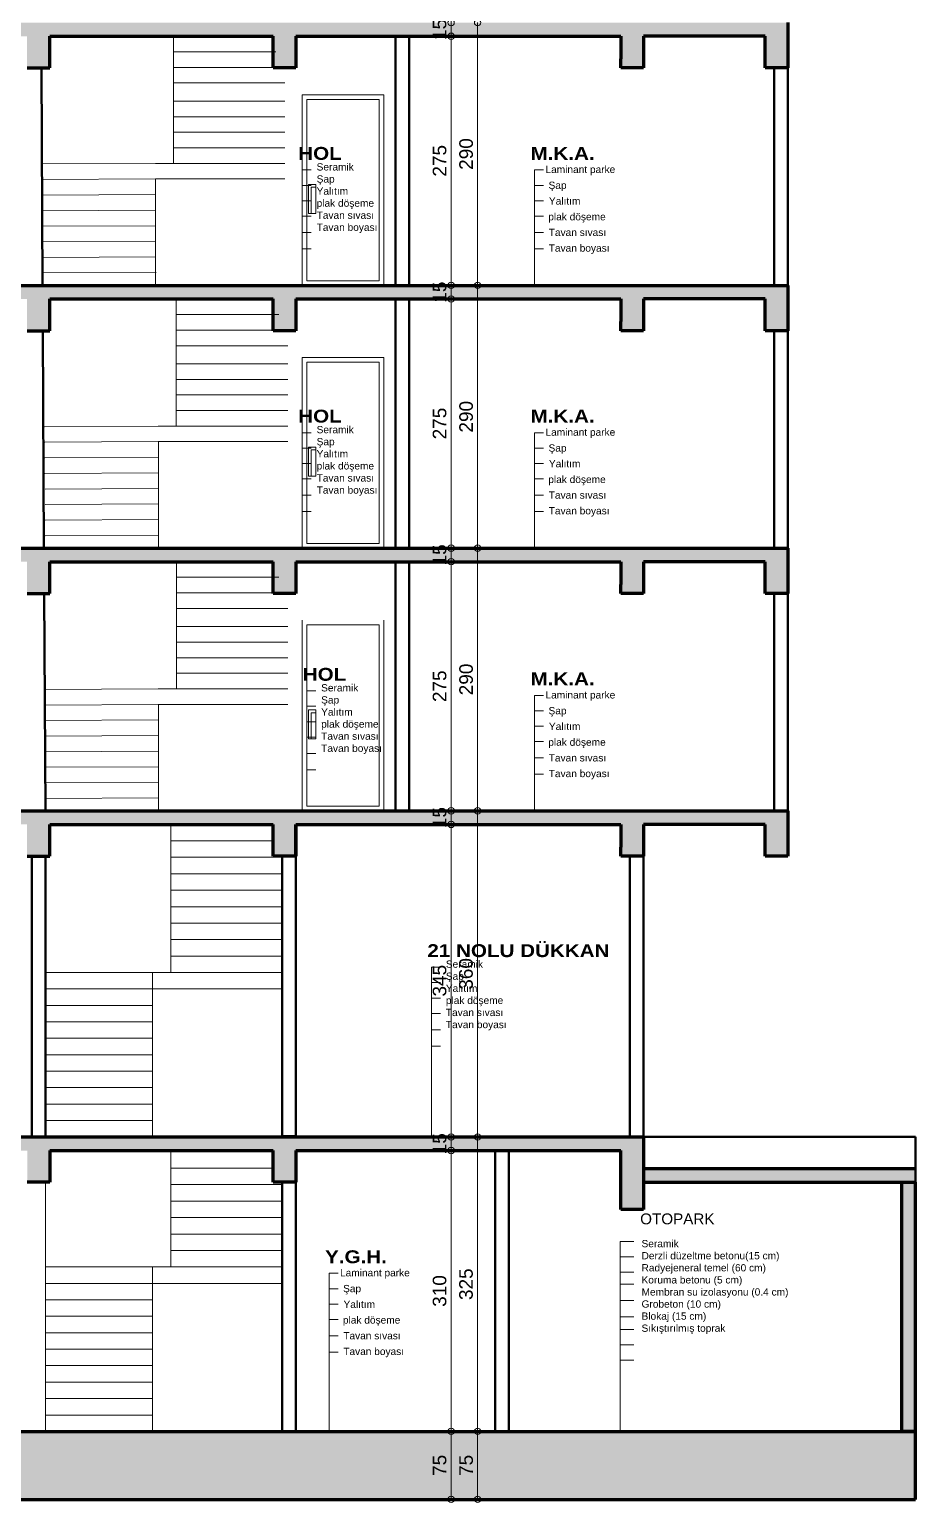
# Model space of a CAD drawing. Header units: millimetres. Extents: x 2075 to 3739, y 403 to 3032.
# Drawn here: x 2762 to 3739, y 403 to 2029 of the extents above; entities that cross this region are included whole.
import ezdxf

# ---------------------------------------------------------------- set-up
doc = ezdxf.new("R2010")
doc.units = ezdxf.units.MM
for name, color, linetype, lineweight in [('SEM_DUVAR1', 136, 'Continuous', 40), ('SEM_IC OLCU', 140, 'Continuous', 13), ('SEM_KAPI', 30, 'Continuous', 18), ('SEM_KOLON TARAMA1', 8, 'Continuous', 13), ('SEM_KOLON1', 244, 'Continuous', 60), ('SEM_MERDİVEN1', 15, 'Continuous', 13), ('SEM_YAZI2', 53, 'Continuous', 9)]:
    doc.layers.add(name, color=color, linetype=linetype, lineweight=lineweight)
doc.styles.get("Standard").update_dxf_attribs({"font": 'arial.ttf'})
doc.dimstyles.new('1-50-2', dxfattribs={"dimtxt": 15, "dimasz": 7, "dimexe": 5, "dimexo": 5, "dimgap": 5, "dimtad": 1, "dimdec": 0, "dimtxsty": 'Standard', "dimblk": 'ORIGIN', "dimcen": 5, "dimdle": 7, "dimclrd": 256, "dimclre": 256, "dimclrt": 256, "dimadec": 0, "dimazin": 0, "dimtfac": 1, "dimtdec": 0, "dimtix": 1, "dimtmove": 0, "dimatfit": 3, "dimldrblk": 'ORIGIN', "dimfxl": 1, "dimlwd": -1, "dimlwe": -1, "dimarcsym": 0})

# ---------------------------------------------------------------- blocks, each defined once
blk = doc.blocks.new('_Origin')
at = {"color": 0, "linetype": 'ByBlock', "lineweight": -2}
blk.add_line((0, 0), (-1, 0), dxfattribs=at)
blk.add_circle((0, 0), 0.5, dxfattribs=at)
blk = doc.blocks.new('*D998')
at = {"layer": 'Defpoints', "color": 0, "transparency": 16777216}
for p in [(3213.6, 481.9), (3226.8, 481.9), (3213.6, 406.9)]:
    blk.add_point(p, dxfattribs=at)
at = {"layer": 'SEM_IC OLCU', "transparency": 16777216}
for p, q in [((3218.6, 481.9), (3231.8, 481.9)), ((3226.8, 413.9), (3226.8, 474.9)), ((3218.6, 406.9), (3231.8, 406.9))]:
    blk.add_line(p, q, dxfattribs=at)
at = {"layer": 'SEM_IC OLCU', "transparency": 16777216, "xscale": 7, "yscale": 7, "zscale": 7}
for p, rotation in [((3226.8, 481.9), 90), ((3226.8, 406.9), 270)]:
    blk.add_blockref('_Origin', p, dxfattribs=dict(at, rotation=rotation))
at = {"layer": 'SEM_IC OLCU', "transparency": 16777216, "insert": (3214.1, 444.4), "char_height": 15, "attachment_point": 5, "rotation": 90}
blk.add_mtext('75', dxfattribs=at)
blk = doc.blocks.new('*D999')
at = {"layer": 'Defpoints', "color": 0, "transparency": 16777216}
for p in [(3226.8, 791.9), (3226.8, 791.9), (3213.6, 481.9)]:
    blk.add_point(p, dxfattribs=at)
at = {"layer": 'SEM_IC OLCU', "transparency": 16777216}
for p, q in [((3226.8, 488.9), (3226.8, 784.9)), ((3218.6, 481.9), (3231.8, 481.9))]:
    blk.add_line(p, q, dxfattribs=at)
at = {"layer": 'SEM_IC OLCU', "transparency": 16777216, "xscale": 7, "yscale": 7, "zscale": 7}
for p, rotation in [((3226.8, 791.9), 90), ((3226.8, 481.9), 270)]:
    blk.add_blockref('_Origin', p, dxfattribs=dict(at, rotation=rotation))
at = {"layer": 'SEM_IC OLCU', "transparency": 16777216, "insert": (3214.1, 636.9), "char_height": 15, "attachment_point": 5, "rotation": 90}
blk.add_mtext('310', dxfattribs=at)
blk = doc.blocks.new('*D1000')
at = {"layer": 'Defpoints', "color": 0, "transparency": 16777216}
for p in [(3226.8, 806.9), (3226.8, 806.9), (3226.8, 791.9)]:
    blk.add_point(p, dxfattribs=at)
at = {"layer": 'SEM_IC OLCU', "transparency": 16777216}
for p, q in [((3226.8, 813.9), (3226.8, 820.9)), ((3226.8, 791.9), (3226.8, 806.9)), ((3226.8, 784.9), (3226.8, 777.9))]:
    blk.add_line(p, q, dxfattribs=at)
at = {"layer": 'SEM_IC OLCU', "transparency": 16777216, "xscale": 7, "yscale": 7, "zscale": 7}
for p, rotation in [((3226.8, 806.9), 270), ((3226.8, 791.9), 90)]:
    blk.add_blockref('_Origin', p, dxfattribs=dict(at, rotation=rotation))
at = {"layer": 'SEM_IC OLCU', "transparency": 16777216, "insert": (3214.1, 799.4), "char_height": 15, "attachment_point": 5, "rotation": 90}
blk.add_mtext('15', dxfattribs=at)
blk = doc.blocks.new('*D1001')
at = {"layer": 'Defpoints', "color": 0, "transparency": 16777216}
for p in [(3226.8, 1151.9), (3226.8, 1151.9), (3226.8, 806.9)]:
    blk.add_point(p, dxfattribs=at)
at = {"layer": 'SEM_IC OLCU', "transparency": 16777216}
blk.add_line((3226.8, 813.9), (3226.8, 1144.9), dxfattribs=at)
at = {"layer": 'SEM_IC OLCU', "transparency": 16777216, "xscale": 7, "yscale": 7, "zscale": 7}
for p, rotation in [((3226.8, 1151.9), 90), ((3226.8, 806.9), 270)]:
    blk.add_blockref('_Origin', p, dxfattribs=dict(at, rotation=rotation))
at = {"layer": 'SEM_IC OLCU', "transparency": 16777216, "insert": (3214.1, 979.4), "char_height": 15, "attachment_point": 5, "rotation": 90}
blk.add_mtext('345', dxfattribs=at)
blk = doc.blocks.new('*D1002')
at = {"layer": 'Defpoints', "color": 0, "transparency": 16777216}
for p in [(3226.8, 1166.9), (3226.8, 1166.9), (3226.8, 1151.9)]:
    blk.add_point(p, dxfattribs=at)
at = {"layer": 'SEM_IC OLCU', "transparency": 16777216}
for p, q in [((3226.8, 1173.9), (3226.8, 1180.9)), ((3226.8, 1151.9), (3226.8, 1166.9)), ((3226.8, 1144.9), (3226.8, 1137.9))]:
    blk.add_line(p, q, dxfattribs=at)
at = {"layer": 'SEM_IC OLCU', "transparency": 16777216, "xscale": 7, "yscale": 7, "zscale": 7}
for p, rotation in [((3226.8, 1166.9), 270), ((3226.8, 1151.9), 90)]:
    blk.add_blockref('_Origin', p, dxfattribs=dict(at, rotation=rotation))
at = {"layer": 'SEM_IC OLCU', "transparency": 16777216, "insert": (3214.1, 1159.4), "char_height": 15, "attachment_point": 5, "rotation": 90}
blk.add_mtext('15', dxfattribs=at)
blk = doc.blocks.new('*D1003')
at = {"layer": 'Defpoints', "color": 0, "transparency": 16777216}
for p in [(3226.8, 1441.9), (3226.8, 1441.9), (3226.8, 1166.9)]:
    blk.add_point(p, dxfattribs=at)
at = {"layer": 'SEM_IC OLCU', "transparency": 16777216}
blk.add_line((3226.8, 1173.9), (3226.8, 1434.9), dxfattribs=at)
at = {"layer": 'SEM_IC OLCU', "transparency": 16777216, "xscale": 7, "yscale": 7, "zscale": 7}
for p, rotation in [((3226.8, 1441.9), 90), ((3226.8, 1166.9), 270)]:
    blk.add_blockref('_Origin', p, dxfattribs=dict(at, rotation=rotation))
at = {"layer": 'SEM_IC OLCU', "transparency": 16777216, "insert": (3214.1, 1304.4), "char_height": 15, "attachment_point": 5, "rotation": 90}
blk.add_mtext('275', dxfattribs=at)
blk = doc.blocks.new('*D1004')
at = {"layer": 'Defpoints', "color": 0, "transparency": 16777216}
for p in [(3226.8, 1456.9), (3226.8, 1456.9), (3226.8, 1441.9)]:
    blk.add_point(p, dxfattribs=at)
at = {"layer": 'SEM_IC OLCU', "transparency": 16777216}
for p, q in [((3226.8, 1463.9), (3226.8, 1470.9)), ((3226.8, 1441.9), (3226.8, 1456.9)), ((3226.8, 1434.9), (3226.8, 1427.9))]:
    blk.add_line(p, q, dxfattribs=at)
at = {"layer": 'SEM_IC OLCU', "transparency": 16777216, "xscale": 7, "yscale": 7, "zscale": 7}
for p, rotation in [((3226.8, 1456.9), 270), ((3226.8, 1441.9), 90)]:
    blk.add_blockref('_Origin', p, dxfattribs=dict(at, rotation=rotation))
at = {"layer": 'SEM_IC OLCU', "transparency": 16777216, "insert": (3214.1, 1449.4), "char_height": 15, "attachment_point": 5, "rotation": 90}
blk.add_mtext('15', dxfattribs=at)
blk = doc.blocks.new('*D1005')
at = {"layer": 'Defpoints', "color": 0, "transparency": 16777216}
for p in [(3226.8, 1731.9), (3226.8, 1731.9), (3226.8, 1456.9)]:
    blk.add_point(p, dxfattribs=at)
at = {"layer": 'SEM_IC OLCU', "transparency": 16777216}
blk.add_line((3226.8, 1463.9), (3226.8, 1724.9), dxfattribs=at)
at = {"layer": 'SEM_IC OLCU', "transparency": 16777216, "xscale": 7, "yscale": 7, "zscale": 7}
for p, rotation in [((3226.8, 1731.9), 90), ((3226.8, 1456.9), 270)]:
    blk.add_blockref('_Origin', p, dxfattribs=dict(at, rotation=rotation))
at = {"layer": 'SEM_IC OLCU', "transparency": 16777216, "insert": (3214.1, 1594.4), "char_height": 15, "attachment_point": 5, "rotation": 90}
blk.add_mtext('275', dxfattribs=at)
blk = doc.blocks.new('*D1006')
at = {"layer": 'Defpoints', "color": 0, "transparency": 16777216}
for p in [(3226.8, 1746.9), (3226.8, 1746.9), (3226.8, 1731.9)]:
    blk.add_point(p, dxfattribs=at)
at = {"layer": 'SEM_IC OLCU', "transparency": 16777216}
for p, q in [((3226.8, 1753.9), (3226.8, 1760.9)), ((3226.8, 1731.9), (3226.8, 1746.9)), ((3226.8, 1724.9), (3226.8, 1717.9))]:
    blk.add_line(p, q, dxfattribs=at)
at = {"layer": 'SEM_IC OLCU', "transparency": 16777216, "xscale": 7, "yscale": 7, "zscale": 7}
for p, rotation in [((3226.8, 1746.9), 270), ((3226.8, 1731.9), 90)]:
    blk.add_blockref('_Origin', p, dxfattribs=dict(at, rotation=rotation))
at = {"layer": 'SEM_IC OLCU', "transparency": 16777216, "insert": (3214.1, 1739.4), "char_height": 15, "attachment_point": 5, "rotation": 90}
blk.add_mtext('15', dxfattribs=at)
blk = doc.blocks.new('*D1007')
at = {"layer": 'Defpoints', "color": 0, "transparency": 16777216}
for p in [(3226.8, 2021.9), (3226.8, 2021.9), (3226.8, 1746.9)]:
    blk.add_point(p, dxfattribs=at)
at = {"layer": 'SEM_IC OLCU', "transparency": 16777216}
blk.add_line((3226.8, 1753.9), (3226.8, 2014.9), dxfattribs=at)
at = {"layer": 'SEM_IC OLCU', "transparency": 16777216, "xscale": 7, "yscale": 7, "zscale": 7}
for p, rotation in [((3226.8, 2021.9), 90), ((3226.8, 1746.9), 270)]:
    blk.add_blockref('_Origin', p, dxfattribs=dict(at, rotation=rotation))
at = {"layer": 'SEM_IC OLCU', "transparency": 16777216, "insert": (3214.1, 1884.4), "char_height": 15, "attachment_point": 5, "rotation": 90}
blk.add_mtext('275', dxfattribs=at)
blk = doc.blocks.new('*D1008')
at = {"layer": 'Defpoints', "color": 0, "transparency": 16777216}
for p in [(3226.8, 2036.9), (3226.8, 2036.9), (3226.8, 2021.9)]:
    blk.add_point(p, dxfattribs=at)
at = {"layer": 'SEM_IC OLCU', "transparency": 16777216}
for p, q in [((3226.8, 2043.9), (3226.8, 2050.9)), ((3226.8, 2021.9), (3226.8, 2036.9)), ((3226.8, 2014.9), (3226.8, 2007.9))]:
    blk.add_line(p, q, dxfattribs=at)
at = {"layer": 'SEM_IC OLCU', "transparency": 16777216, "xscale": 7, "yscale": 7, "zscale": 7}
for p, rotation in [((3226.8, 2036.9), 270), ((3226.8, 2021.9), 90)]:
    blk.add_blockref('_Origin', p, dxfattribs=dict(at, rotation=rotation))
at = {"layer": 'SEM_IC OLCU', "transparency": 16777216, "insert": (3214.1, 2029.4), "char_height": 15, "attachment_point": 5, "rotation": 90}
blk.add_mtext('15', dxfattribs=at)
blk = doc.blocks.new('*D1015')
at = {"layer": 'Defpoints', "color": 0, "transparency": 16777216}
for p in [(3247.4, 481.9), (3256, 481.9), (3247.4, 406.9)]:
    blk.add_point(p, dxfattribs=at)
at = {"layer": 'SEM_IC OLCU', "transparency": 16777216}
for p, q in [((3252.4, 481.9), (3261, 481.9)), ((3256, 413.9), (3256, 474.9)), ((3252.4, 406.9), (3261, 406.9))]:
    blk.add_line(p, q, dxfattribs=at)
at = {"layer": 'SEM_IC OLCU', "transparency": 16777216, "xscale": 7, "yscale": 7, "zscale": 7}
for p, rotation in [((3256, 481.9), 90), ((3256, 406.9), 270)]:
    blk.add_blockref('_Origin', p, dxfattribs=dict(at, rotation=rotation))
at = {"layer": 'SEM_IC OLCU', "transparency": 16777216, "insert": (3243.4, 444.4), "char_height": 15, "attachment_point": 5, "rotation": 90}
blk.add_mtext('75', dxfattribs=at)
blk = doc.blocks.new('*D1016')
at = {"layer": 'Defpoints', "color": 0, "transparency": 16777216}
for p in [(3256, 806.9), (3256, 806.9), (3247.4, 481.9)]:
    blk.add_point(p, dxfattribs=at)
at = {"layer": 'SEM_IC OLCU', "transparency": 16777216}
for p, q in [((3256, 488.9), (3256, 799.9)), ((3252.4, 481.9), (3261, 481.9))]:
    blk.add_line(p, q, dxfattribs=at)
at = {"layer": 'SEM_IC OLCU', "transparency": 16777216, "xscale": 7, "yscale": 7, "zscale": 7}
for p, rotation in [((3256, 806.9), 90), ((3256, 481.9), 270)]:
    blk.add_blockref('_Origin', p, dxfattribs=dict(at, rotation=rotation))
at = {"layer": 'SEM_IC OLCU', "transparency": 16777216, "insert": (3243.3, 644.4), "char_height": 15, "attachment_point": 5, "rotation": 90}
blk.add_mtext('325', dxfattribs=at)
blk = doc.blocks.new('*D1017')
at = {"layer": 'Defpoints', "color": 0, "transparency": 16777216}
for p in [(3256, 1166.9), (3256, 1166.9), (3256, 806.9)]:
    blk.add_point(p, dxfattribs=at)
at = {"layer": 'SEM_IC OLCU', "transparency": 16777216}
blk.add_line((3256, 813.9), (3256, 1159.9), dxfattribs=at)
at = {"layer": 'SEM_IC OLCU', "transparency": 16777216, "xscale": 7, "yscale": 7, "zscale": 7}
for p, rotation in [((3256, 1166.9), 90), ((3256, 806.9), 270)]:
    blk.add_blockref('_Origin', p, dxfattribs=dict(at, rotation=rotation))
at = {"layer": 'SEM_IC OLCU', "transparency": 16777216, "insert": (3243.3, 986.9), "char_height": 15, "attachment_point": 5, "rotation": 90}
blk.add_mtext('360', dxfattribs=at)
blk = doc.blocks.new('*D1018')
at = {"layer": 'Defpoints', "color": 0, "transparency": 16777216}
for p in [(3256, 1456.9), (3256, 1456.9), (3256, 1166.9)]:
    blk.add_point(p, dxfattribs=at)
at = {"layer": 'SEM_IC OLCU', "transparency": 16777216}
blk.add_line((3256, 1173.9), (3256, 1449.9), dxfattribs=at)
at = {"layer": 'SEM_IC OLCU', "transparency": 16777216, "xscale": 7, "yscale": 7, "zscale": 7}
for p, rotation in [((3256, 1456.9), 90), ((3256, 1166.9), 270)]:
    blk.add_blockref('_Origin', p, dxfattribs=dict(at, rotation=rotation))
at = {"layer": 'SEM_IC OLCU', "transparency": 16777216, "insert": (3243.4, 1311.9), "char_height": 15, "attachment_point": 5, "rotation": 90}
blk.add_mtext('290', dxfattribs=at)
blk = doc.blocks.new('*D1019')
at = {"layer": 'Defpoints', "color": 0, "transparency": 16777216}
for p in [(3256, 1746.9), (3256, 1746.9), (3256, 1456.9)]:
    blk.add_point(p, dxfattribs=at)
at = {"layer": 'SEM_IC OLCU', "transparency": 16777216}
blk.add_line((3256, 1463.9), (3256, 1739.9), dxfattribs=at)
at = {"layer": 'SEM_IC OLCU', "transparency": 16777216, "xscale": 7, "yscale": 7, "zscale": 7}
for p, rotation in [((3256, 1746.9), 90), ((3256, 1456.9), 270)]:
    blk.add_blockref('_Origin', p, dxfattribs=dict(at, rotation=rotation))
at = {"layer": 'SEM_IC OLCU', "transparency": 16777216, "insert": (3243.4, 1601.9), "char_height": 15, "attachment_point": 5, "rotation": 90}
blk.add_mtext('290', dxfattribs=at)
blk = doc.blocks.new('*D1020')
at = {"layer": 'Defpoints', "color": 0, "transparency": 16777216}
for p in [(3256, 2036.9), (3256, 2036.9), (3256, 1746.9)]:
    blk.add_point(p, dxfattribs=at)
at = {"layer": 'SEM_IC OLCU', "transparency": 16777216}
blk.add_line((3256, 1753.9), (3256, 2029.9), dxfattribs=at)
at = {"layer": 'SEM_IC OLCU', "transparency": 16777216, "xscale": 7, "yscale": 7, "zscale": 7}
for p, rotation in [((3256, 2036.9), 90), ((3256, 1746.9), 270)]:
    blk.add_blockref('_Origin', p, dxfattribs=dict(at, rotation=rotation))
at = {"layer": 'SEM_IC OLCU', "transparency": 16777216, "insert": (3243.4, 1891.9), "char_height": 15, "attachment_point": 5, "rotation": 90}
blk.add_mtext('290', dxfattribs=at)

msp = doc.modelspace()

# ---------------------------------------------------------------- hatches: boundary and pattern name
at = {"layer": 'SEM_KOLON TARAMA1', "linetype": 'ByBlock'}
h = msp.add_hatch(dxfattribs=at)
h.set_pattern_fill('ANSI36', color=256)
h.paths.add_polyline_path([(3055.4, 2601.9), (3165.4, 2601.9), (3180.4, 2601.9), (3414.2, 2601.9), (3414.2, 2576.9), (3414.2, 2566.9), (3439.2, 2566.9), (3439.2, 2601.9), (3573.4, 2601.9), (3573.4, 2566.9), (3598.4, 2566.9), (3598.4, 2601.9), (3648.4, 2601.9), (3648.4, 2696.9), (3633.4, 2696.9), (3633.4, 2616.9), (3598.4, 2616.9), (3439.2, 2616.9), (3424.2, 2616.9), (3424.1, 2616.9), (2390.4, 2616.9), (2375.2, 2616.9), (2233.3, 2616.9), (2198.3, 2616.9), (2198.3, 2696.9), (2183.3, 2696.9), (2183.3, 2601.9), (2233.3, 2601.9), (2233.3, 2566.9), (2248.3, 2566.9), (2258.3, 2566.9), (2258.3, 2601.9), (2375.2, 2601.9), (2375.2, 2566.9), (2400.2, 2566.9), (2400.2, 2601.9), (2759, 2601.9), (2759, 2566.9), (2784, 2566.9), (2784, 2601.9), (3030.4, 2601.9), (3030.4, 2566.9), (3055.4, 2566.9)])
h.paths.add_polyline_path([(3055.4, 2311.9), (3414.2, 2311.9), (3414.2, 2286.9), (3414.2, 2276.9), (3439.2, 2276.9), (3439.2, 2311.9), (3573.4, 2311.9), (3573.4, 2276.9), (3598.4, 2276.9), (3598.4, 2326.9), (3439.2, 2326.9), (3424.1, 2326.9), (2390.4, 2326.9), (2375.2, 2326.9), (2233.3, 2326.9), (2233.3, 2276.9), (2258.3, 2276.9), (2258.3, 2311.9), (2375.2, 2311.9), (2375.2, 2276.9), (2400.2, 2276.9), (2400.2, 2311.9), (2759, 2311.9), (2759, 2276.9), (2784, 2276.9), (2784, 2311.9), (3030.4, 2311.9), (3030.4, 2276.9), (3055.4, 2276.9)])
h.paths.add_polyline_path([(3055.4, 2021.9), (3414.2, 2021.9), (3414.2, 1996.9), (3414.2, 1986.9), (3439.2, 1986.9), (3439.2, 2021.9), (3573.4, 2021.9), (3573.4, 1986.9), (3598.4, 1986.9), (3598.4, 2036.9), (3439.2, 2036.9), (3424.1, 2036.9), (2390.4, 2036.9), (2375.2, 2036.9), (2233.3, 2036.9), (2233.3, 1986.9), (2258.3, 1986.9), (2258.3, 2021.9), (2375.2, 2021.9), (2375.2, 1986.9), (2400.2, 1986.9), (2400.2, 2021.9), (2759, 2021.9), (2759, 1986.9), (2784, 1986.9), (2784, 2021.9), (3030.4, 2021.9), (3030.4, 1986.9), (3055.4, 1986.9)])
h.paths.add_polyline_path([(3055.4, 1731.9), (3414.2, 1731.9), (3414.2, 1706.9), (3414.2, 1696.9), (3439.2, 1696.9), (3439.2, 1731.9), (3573.4, 1731.9), (3573.4, 1696.9), (3598.4, 1696.9), (3598.4, 1746.9), (3439.2, 1746.9), (3424.1, 1746.9), (2390.4, 1746.9), (2375.2, 1746.9), (2233.3, 1746.9), (2233.3, 1696.9), (2258.3, 1696.9), (2258.3, 1731.9), (2375.2, 1731.9), (2375.2, 1696.9), (2400.2, 1696.9), (2400.2, 1731.9), (2759, 1731.9), (2759, 1696.9), (2784, 1696.9), (2784, 1731.9), (3030.4, 1731.9), (3030.4, 1696.9), (3055.4, 1696.9)])
h.paths.add_polyline_path([(3055.4, 1441.9), (3414.2, 1441.9), (3414.2, 1416.9), (3414.2, 1406.9), (3439.2, 1406.9), (3439.2, 1441.9), (3573.4, 1441.9), (3573.4, 1406.9), (3598.4, 1406.9), (3598.4, 1456.9), (3439.2, 1456.9), (3424.1, 1456.9), (2390.4, 1456.9), (2375.2, 1456.9), (2233.3, 1456.9), (2233.3, 1406.9), (2258.3, 1406.9), (2258.3, 1441.9), (2375.2, 1441.9), (2375.2, 1406.9), (2400.2, 1406.9), (2400.2, 1441.9), (2759, 1441.9), (2759, 1406.9), (2784, 1406.9), (2784, 1441.9), (3030.4, 1441.9), (3030.4, 1406.9), (3055.4, 1406.9)])
h.paths.add_polyline_path([(3055.4, 1151.9), (3414.2, 1151.9), (3414.2, 1126.9), (3414.2, 1116.9), (3439.2, 1116.9), (3439.2, 1151.9), (3573.4, 1151.9), (3573.4, 1116.9), (3598.4, 1116.9), (3598.4, 1166.9), (3583.4, 1166.9), (3439.2, 1166.9), (3424.1, 1166.9), (2390.4, 1166.9), (2375.2, 1166.9), (2233.3, 1166.9), (2233.3, 1116.9), (2258.3, 1116.9), (2258.3, 1151.9), (2375.2, 1151.9), (2375.2, 1116.9), (2400.2, 1116.9), (2400.2, 1151.9), (2759, 1151.9), (2759, 1116.9), (2784, 1116.9), (2784, 1151.9), (3030.4, 1151.9), (3030.4, 1116.9), (3055.4, 1116.9)])
h.paths.add_polyline_path([(3739.2, 481.9), (3724.2, 481.9), (2075.2, 481.9), (2075.2, 406.9), (3739.2, 406.9)])
h.paths.add_polyline_path([(3055.4, 791.9), (3414.2, 791.9), (3414.2, 726.9), (3439.2, 726.9), (3439.2, 806.9), (2375.2, 806.9), (2375.2, 726.9), (2400.2, 726.9), (2400.2, 791.9), (2759.1, 791.9), (2759.1, 756.9), (2784.1, 756.9), (2784.1, 791.9), (3030.4, 791.9), (3030.4, 756.9), (3055.4, 756.9)])
h.paths.add_polyline_path([(2375.2, 771.9), (2075.2, 771.9), (2075.2, 756.9), (2375.2, 756.9)])
h.paths.add_polyline_path([(2090.2, 756.9), (2075.2, 756.9), (2075.2, 481.9), (2090.2, 481.9)])
h.paths.add_polyline_path([(3739.2, 756.9), (3724.2, 756.9), (3724.2, 481.9), (3739.2, 481.9)])
h.paths.add_polyline_path([(3739.2, 771.9), (3439.2, 771.9), (3439.2, 756.9), (3739.2, 756.9)])

# ---------------------------------------------------------------- linework, layer by layer
at = {"layer": 'SEM_DUVAR1'}
for p, q in [((3165.4, 2021.9), (3165.4, 1746.9)), ((3180.4, 2021.9), (3180.4, 1746.9)), ((2776, 1746.9), (2774.7, 1986.9)), ((3583.4, 1746.9), (3583.4, 1986.9)), ((3598.4, 1986.9), (3598.4, 1746.9)), ((3165.4, 1731.9), (3165.4, 1456.9)), ((3180.4, 1731.9), (3180.4, 1456.9)), ((2777.5, 1456.9), (2776.2, 1696.9)), ((3583.4, 1456.9), (3583.4, 1696.9)), ((3598.4, 1696.9), (3598.4, 1456.9)), ((2764, 1456.9), (2779, 1456.9)), ((3598.4, 1456.9), (3598.4, 1406.9)), ((3165.4, 1441.9), (3165.4, 1166.9)), ((3180.4, 1441.9), (3180.4, 1166.9)), ((2779.1, 1166.9), (2777.8, 1406.9)), ((3583.4, 1166.9), (3583.4, 1406.9)), ((3598.4, 1406.9), (3598.4, 1166.9)), ((3598.4, 1166.9), (3583.4, 1166.9)), ((3598.4, 1166.9), (3598.4, 1116.9)), ((3055.4, 1151.9), (3055.4, 806.9)), ((3439.2, 1151.9), (3439.2, 806.9)), ((2764, 1116.9), (2764, 806.9)), ((2779.1, 1116.9), (2779.1, 806.9)), ((3040.4, 806.9), (3040.4, 1116.9)), ((3424.1, 1116.9), (3424.1, 806.9)), ((3439.2, 806.9), (3739.2, 806.9)), ((3739.2, 806.9), (3739.2, 771.9)), ((3275.4, 481.9), (3275.4, 791.9)), ((3290.4, 791.9), (3290.4, 481.9)), ((3739.2, 756.9), (3739.2, 771.9)), ((3040.4, 481.9), (3040.4, 756.9)), ((3055.4, 756.9), (3055.4, 481.9)), ((3055.4, 481.9), (3040.4, 481.9))]:
    msp.add_line(p, q, dxfattribs=at)
at = {"layer": 'SEM_KAPI', "elevation": 0}
for points in [[(3152.5, 1746.9), (3062.5, 1746.9), (3062.5, 1957.2), (3152.5, 1957.2)], [(3147.5, 1751.9), (3147.5, 1952.2), (3067.5, 1952.2), (3067.5, 1751.9)], [(3069.5, 1826.2), (3077.5, 1826.2), (3077.5, 1858.2), (3069.5, 1858.2)], [(3152.5, 1456.9), (3062.5, 1456.9), (3062.5, 1667.2), (3152.5, 1667.2)], [(3147.5, 1461.9), (3147.5, 1662.2), (3067.5, 1662.2), (3067.5, 1461.9)], [(3069.5, 1536.2), (3077.5, 1536.2), (3077.5, 1568.2), (3069.5, 1568.2)], [(3147.5, 1171.9), (3147.5, 1372.2), (3067.5, 1372.2), (3067.5, 1171.9)], [(3069.5, 1246.2), (3077.5, 1246.2), (3077.5, 1278.2), (3069.5, 1278.2)]]:
    msp.add_lwpolyline(points, close=True, dxfattribs=at)
for points in [[(3077.5, 1855.2), (3072.5, 1855.2), (3072.5, 1826.2)], [(3077.5, 1565.2), (3072.5, 1565.2), (3072.5, 1536.2)], [(3152.5, 1377.2), (3152.5, 1166.9), (3062.5, 1166.9), (3062.5, 1377.2)], [(3077.5, 1275.2), (3072.5, 1275.2), (3072.5, 1246.2)]]:
    msp.add_lwpolyline(points, dxfattribs=at)
at = {"layer": 'SEM_KOLON1'}
for p, q in [((3598.4, 2036.9), (3598.4, 2021.9)), ((3598.4, 2036.9), (3598.4, 1986.9)), ((2784, 2021.9), (3030.4, 2021.9)), ((2784, 1986.9), (2784, 2021.9)), ((3030.4, 1986.9), (3030.4, 2021.9)), ((3055.4, 2021.9), (3414.2, 2021.9)), ((3055.4, 2021.9), (3055.4, 1986.9)), ((3055.4, 2021.9), (3055.4, 1986.9)), ((3414.2, 2021.9), (3414.2, 1996.9)), ((3439.2, 2021.9), (3439.2, 1986.9)), ((3573.4, 2021.9), (3439.2, 2021.9)), ((3573.4, 1986.9), (3573.4, 2021.9)), ((2759, 1986.9), (2784, 1986.9)), ((3055.4, 1986.9), (3030.4, 1986.9)), ((3414.2, 1986.9), (3414.2, 1996.9)), ((3439.2, 1986.9), (3414.2, 1986.9)), ((3598.4, 1986.9), (3573.4, 1986.9)), ((2390.4, 1746.9), (3424.1, 1746.9)), ((3424.1, 1746.9), (3439.2, 1746.9)), ((3439.2, 1746.9), (3598.4, 1746.9)), ((3598.4, 1746.9), (3598.4, 1731.9)), ((3598.4, 1746.9), (3598.4, 1696.9)), ((2784, 1731.9), (3030.4, 1731.9)), ((2784, 1696.9), (2784, 1731.9)), ((3030.4, 1696.9), (3030.4, 1731.9)), ((3055.4, 1731.9), (3414.2, 1731.9)), ((3055.4, 1731.9), (3055.4, 1696.9)), ((3055.4, 1731.9), (3055.4, 1696.9)), ((3414.2, 1731.9), (3414.2, 1706.9)), ((3439.2, 1731.9), (3439.2, 1696.9)), ((3573.4, 1731.9), (3439.2, 1731.9)), ((3573.4, 1696.9), (3573.4, 1731.9)), ((2759, 1696.9), (2784, 1696.9)), ((3055.4, 1696.9), (3030.4, 1696.9)), ((3414.2, 1696.9), (3414.2, 1706.9)), ((3439.2, 1696.9), (3414.2, 1696.9)), ((3598.4, 1696.9), (3573.4, 1696.9)), ((2390.4, 1456.9), (3424.1, 1456.9)), ((3424.1, 1456.9), (3439.2, 1456.9)), ((3439.2, 1456.9), (3598.4, 1456.9)), ((3598.4, 1456.9), (3598.4, 1441.9)), ((3598.4, 1456.9), (3598.4, 1406.9)), ((2784, 1441.9), (3030.4, 1441.9)), ((2784, 1406.9), (2784, 1441.9)), ((3030.4, 1406.9), (3030.4, 1441.9)), ((3055.4, 1441.9), (3414.2, 1441.9)), ((3055.4, 1441.9), (3055.4, 1406.9)), ((3414.2, 1441.9), (3414.2, 1416.9)), ((3439.2, 1441.9), (3439.2, 1406.9)), ((3573.4, 1441.9), (3439.2, 1441.9)), ((3573.4, 1406.9), (3573.4, 1441.9)), ((3414.2, 1406.9), (3414.2, 1416.9)), ((2759, 1406.9), (2784, 1406.9)), ((3055.4, 1406.9), (3030.4, 1406.9)), ((3439.2, 1406.9), (3414.2, 1406.9)), ((3598.4, 1406.9), (3573.4, 1406.9)), ((2390.4, 1166.9), (3424.1, 1166.9)), ((3424.1, 1166.9), (3439.2, 1166.9)), ((3439.2, 1166.9), (3598.4, 1166.9)), ((3598.4, 1166.9), (3598.4, 1151.9)), ((3598.4, 1166.9), (3598.4, 1116.9)), ((2784, 1151.9), (3030.4, 1151.9)), ((2784, 1116.9), (2784, 1151.9)), ((3030.4, 1116.9), (3030.4, 1151.9)), ((3055.4, 1151.9), (3414.2, 1151.9)), ((3055.4, 1151.9), (3055.4, 1116.9)), ((3055.4, 1116.9), (3055.4, 1151.9)), ((3414.2, 1151.9), (3414.2, 1126.9)), ((3439.2, 1151.9), (3439.2, 1116.9)), ((3573.4, 1151.9), (3439.2, 1151.9)), ((3573.4, 1116.9), (3573.4, 1151.9)), ((3414.2, 1116.9), (3414.2, 1126.9)), ((2759, 1116.9), (2784, 1116.9)), ((3055.4, 1116.9), (3030.4, 1116.9)), ((3439.2, 1116.9), (3414.2, 1116.9)), ((3598.4, 1116.9), (3573.4, 1116.9)), ((2375.2, 806.9), (3439.2, 806.9)), ((3055.4, 806.9), (3040.4, 806.9)), ((3439.2, 806.9), (3439.2, 726.9)), ((2784.1, 791.9), (2784.1, 756.9)), ((2784.1, 791.9), (3030.4, 791.9)), ((3030.4, 756.9), (3030.4, 791.9)), ((3055.4, 791.9), (3055.4, 756.9)), ((3055.4, 791.9), (3414.2, 791.9)), ((3414.2, 726.9), (3414.2, 791.9)), ((3739.2, 771.9), (3439.2, 771.9)), ((3439.2, 771.9), (3439.2, 756.9)), ((2784.1, 756.9), (2759.1, 756.9)), ((3055.4, 756.9), (3030.4, 756.9)), ((3439.2, 756.9), (3739.2, 756.9)), ((3724.2, 481.9), (3724.2, 756.9)), ((3739.2, 481.9), (3739.2, 756.9)), ((3439.2, 726.9), (3414.2, 726.9)), ((2075.2, 481.9), (3739.2, 481.9)), ((3739.2, 481.9), (3724.2, 481.9)), ((3739.2, 406.9), (3739.2, 481.9)), ((2075.2, 406.9), (3739.2, 406.9))]:
    msp.add_line(p, q, dxfattribs=at)
at = {"layer": 'SEM_MERDİVEN1'}
for p, q in [((2920.5, 1956.9), (2920.5, 2021.9)), ((2920.5, 2021.9), (2920.5, 2003.8)), ((2920.5, 2021.9), (2920.5, 2004.7)), ((2920.5, 2004.7), (3033.5, 2004.7)), ((3033.5, 1987.5), (2920.5, 1987.5)), ((2920.5, 1987.5), (2920.5, 1970.3)), ((2920.5, 1985.6), (2920.5, 1967.5)), ((2920.5, 1983.1), (2920.5, 1965)), ((2920.5, 1970.3), (3043.5, 1970.3)), ((2920.5, 1967.5), (2920.5, 1950.3)), ((2920.5, 1950.3), (3043.5, 1950.3)), ((2920.5, 1950.3), (2920.5, 1881.6)), ((3043.5, 1933.1), (2920.5, 1933.1)), ((3043.5, 1915.9), (2920.5, 1915.9)), ((3043.5, 1898.8), (2920.5, 1898.8)), ((2900.5, 1881.6), (2775.2, 1880.9)), ((2920.5, 1881.6), (2900.5, 1881.6)), ((3043.5, 1881.6), (2920.5, 1881.6)), ((2900.6, 1864.4), (2775.3, 1863.7)), ((2920.5, 1864.4), (2900.5, 1864.4)), ((2900.7, 1847.2), (2900.7, 1864.4)), ((2900.7, 1864.4), (2900.7, 1746.9)), ((3043.5, 1864.4), (2920.5, 1864.4)), ((2900.7, 1847.2), (2775.4, 1846.5)), ((2900.8, 1830), (2775.5, 1829.3)), ((2900.9, 1812.8), (2775.6, 1812.1)), ((2901, 1795.6), (2775.7, 1795)), ((2901.1, 1778.4), (2775.8, 1777.8)), ((2901.2, 1761.3), (2775.9, 1760.6)), ((2923.6, 1666.9), (2923.6, 1731.9)), ((2923.6, 1731.9), (2923.6, 1713.8)), ((2923.6, 1731.9), (2923.6, 1714.7)), ((2923.6, 1714.7), (3036.6, 1714.7)), ((3036.6, 1697.5), (2923.6, 1697.5)), ((2923.6, 1697.5), (2923.6, 1680.3)), ((2923.6, 1695.6), (2923.6, 1677.5)), ((2923.6, 1693.1), (2923.6, 1675)), ((2923.6, 1680.3), (3046.6, 1680.3)), ((2923.6, 1677.5), (2923.6, 1660.3)), ((2923.6, 1660.3), (3046.6, 1660.3)), ((2923.6, 1660.3), (2923.6, 1591.6)), ((3046.6, 1643.1), (2923.6, 1643.1)), ((3046.6, 1625.9), (2923.6, 1625.9)), ((3046.6, 1608.8), (2923.6, 1608.8)), ((2903.6, 1591.6), (2778.3, 1590.9)), ((2923.6, 1591.6), (2903.6, 1591.6)), ((3046.6, 1591.6), (2923.6, 1591.6)), ((2903.7, 1574.4), (2778.4, 1573.7)), ((2923.6, 1574.4), (2903.6, 1574.4)), ((2903.8, 1557.2), (2903.8, 1574.4)), ((2903.8, 1574.4), (2903.8, 1456.9)), ((3046.6, 1574.4), (2923.6, 1574.4)), ((2903.8, 1557.2), (2778.5, 1556.5)), ((2903.9, 1540), (2778.6, 1539.3)), ((2904, 1522.8), (2778.7, 1522.1)), ((2904.1, 1505.6), (2778.8, 1505)), ((2904.2, 1488.4), (2778.9, 1487.8)), ((2904.3, 1471.3), (2779, 1470.6)), ((2923.7, 1376.9), (2923.7, 1441.9)), ((2923.7, 1441.9), (2923.7, 1423.8)), ((2923.7, 1441.9), (2923.7, 1424.7)), ((2923.7, 1424.7), (3036.7, 1424.7)), ((3036.7, 1407.5), (2923.7, 1407.5)), ((2923.7, 1407.5), (2923.7, 1390.3)), ((2923.7, 1405.6), (2923.7, 1387.5)), ((2923.7, 1403.1), (2923.7, 1385)), ((2923.7, 1390.3), (3046.7, 1390.3)), ((2923.7, 1387.5), (2923.7, 1370.3)), ((2923.7, 1370.3), (3046.7, 1370.3)), ((2923.7, 1370.3), (2923.7, 1301.6)), ((3046.7, 1353.1), (2923.7, 1353.1)), ((3046.7, 1335.9), (2923.7, 1335.9)), ((3046.7, 1318.8), (2923.7, 1318.8)), ((2903.7, 1301.6), (2778.4, 1300.9)), ((2923.7, 1301.6), (2903.7, 1301.6)), ((3046.7, 1301.6), (2923.7, 1301.6)), ((2903.8, 1284.4), (2778.5, 1283.7)), ((2923.7, 1284.4), (2903.7, 1284.4)), ((2903.9, 1267.2), (2903.9, 1284.4)), ((2903.9, 1284.4), (2903.9, 1166.9)), ((3046.7, 1284.4), (2923.7, 1284.4)), ((2903.9, 1267.2), (2778.6, 1266.5)), ((2904, 1250), (2778.7, 1249.3)), ((2904, 1232.8), (2778.7, 1232.1)), ((2904.1, 1215.6), (2778.8, 1215)), ((2904.2, 1198.4), (2778.9, 1197.8)), ((2904.3, 1181.3), (2779, 1180.6)), ((2917.4, 1024.8), (2917.4, 1151.9)), ((2917.4, 1133.7), (3030.4, 1133.7)), ((2917.4, 1115.6), (3040.4, 1115.6)), ((2917.4, 1097.4), (3040.4, 1097.4)), ((2917.4, 1079.3), (3040.4, 1079.3)), ((2917.4, 1061.1), (3040.4, 1061.1)), ((2917.4, 1042.9), (3040.4, 1042.9)), ((2917.4, 1024.8), (3040.4, 1024.8)), ((2917.4, 1024.8), (2917.4, 1006.6)), ((2917.4, 1006.6), (3040.4, 1006.6)), ((2917.4, 988.5), (2917.4, 1006.6)), ((2779.1, 988.5), (3040.4, 988.5)), ((2897.4, 806.9), (2897.4, 988.5)), ((2779.1, 970.3), (3040.4, 970.3)), ((2779.1, 952.1), (2897.4, 952.1)), ((2779.1, 934), (2897.4, 934)), ((2779.1, 915.8), (2897.4, 915.8)), ((2779.1, 897.7), (2897.4, 897.7)), ((2779.1, 879.5), (2897.4, 879.5)), ((2779.1, 861.4), (2897.4, 861.4)), ((2779.1, 843.2), (2897.4, 843.2)), ((2779.1, 825), (2897.4, 825)), ((2779.1, 806.9), (2917.4, 806.9)), ((2917.4, 806.9), (2897.4, 806.9)), ((2907.4, 806.9), (2917.4, 806.9)), ((2917.4, 790.6), (2917.4, 791.9)), ((2917.4, 699.8), (2917.4, 790.6)), ((2917.4, 772.4), (3030.4, 772.4)), ((2779.1, 481.9), (2779.1, 756.9)), ((2917.4, 754.3), (3040.4, 754.3)), ((2917.4, 736.1), (3040.4, 736.1)), ((2917.4, 717.9), (3040.4, 717.9)), ((2917.4, 699.8), (3040.4, 699.8)), ((2917.4, 699.8), (2917.4, 681.6)), ((2917.4, 663.5), (2917.4, 681.6)), ((2917.4, 681.6), (3040.4, 681.6)), ((2779.1, 663.5), (3040.4, 663.5)), ((2779.1, 663.5), (2779.1, 481.9)), ((2897.4, 481.9), (2897.4, 663.5)), ((2779.1, 645.3), (3040.4, 645.3)), ((2779.1, 627.1), (2897.4, 627.1)), ((2779.1, 609), (2897.4, 609)), ((2779.1, 590.8), (2897.4, 590.8)), ((2779.1, 572.7), (2897.4, 572.7)), ((2779.1, 554.5), (2897.4, 554.5)), ((2779.1, 536.4), (2897.4, 536.4)), ((2779.1, 518.2), (2897.4, 518.2)), ((2779.1, 500), (2897.4, 500))]:
    msp.add_line(p, q, dxfattribs=at)
at = {"layer": 'SEM_YAZI2'}
for p, q in [((3062.5, 1746.9, 0), (3062.5, 1874.3, 0)), ((3062.5, 1874.3, 0), (3072.5, 1874.3, 0)), ((3318.9, 1746.9), (3318.9, 1874.3)), ((3318.9, 1874.3), (3328.9, 1874.3)), ((3062.5, 1857.3, 0), (3072.5, 1857.3, 0)), ((3318.9, 1857.3), (3328.9, 1857.3)), ((3062.5, 1840.3, 0), (3072.5, 1840.3, 0)), ((3318.9, 1840.3), (3328.9, 1840.3)), ((3062.5, 1823.3, 0), (3072.5, 1823.3, 0)), ((3318.9, 1823.3), (3328.9, 1823.3)), ((3062.5, 1805.3, 0), (3072.5, 1805.3, 0)), ((3318.9, 1805.3), (3328.9, 1805.3)), ((3062.5, 1787.3, 0), (3072.5, 1787.3, 0)), ((3318.9, 1787.3), (3328.9, 1787.3)), ((3062.5, 1456.9, 0), (3062.5, 1584.3, 0)), ((3062.5, 1584.3, 0), (3072.5, 1584.3, 0)), ((3318.9, 1456.9), (3318.9, 1584.3)), ((3318.9, 1584.3), (3328.9, 1584.3)), ((3062.5, 1567.3, 0), (3072.5, 1567.3, 0)), ((3318.9, 1567.3), (3328.9, 1567.3)), ((3062.5, 1550.3, 0), (3072.5, 1550.3, 0)), ((3318.9, 1550.3), (3328.9, 1550.3)), ((3062.5, 1533.3, 0), (3072.5, 1533.3, 0)), ((3318.9, 1533.3), (3328.9, 1533.3)), ((3062.5, 1515.3, 0), (3072.5, 1515.3, 0)), ((3318.9, 1515.3), (3328.9, 1515.3)), ((3062.5, 1497.3, 0), (3072.5, 1497.3, 0)), ((3318.9, 1497.3), (3328.9, 1497.3)), ((3067.5, 1171.9, 0), (3067.5, 1299.3, 0)), ((3067.5, 1299.3, 0), (3077.5, 1299.3, 0)), ((3318.9, 1166.9), (3318.9, 1294.3)), ((3318.9, 1294.3), (3328.9, 1294.3)), ((3067.5, 1282.3, 0), (3077.5, 1282.3, 0)), ((3318.9, 1277.3), (3328.9, 1277.3)), ((3067.5, 1265.3, 0), (3077.5, 1265.3, 0)), ((3318.9, 1260.3), (3328.9, 1260.3)), ((3067.5, 1248.3, 0), (3077.5, 1248.3, 0)), ((3318.9, 1243.3), (3328.9, 1243.3)), ((3067.5, 1230.3, 0), (3077.5, 1230.3, 0)), ((3318.9, 1225.3), (3328.9, 1225.3)), ((3067.5, 1212.3, 0), (3077.5, 1212.3, 0)), ((3318.9, 1207.3), (3328.9, 1207.3)), ((3205.1, 806.9), (3205.1, 994.3)), ((3205.1, 994.3), (3215.1, 994.3)), ((3205.1, 977.3), (3215.1, 977.3)), ((3205.1, 960.3), (3215.1, 960.3)), ((3205.1, 943.3), (3215.1, 943.3)), ((3205.1, 925.3), (3215.1, 925.3)), ((3205.1, 907.3), (3215.1, 907.3)), ((3413.3, 481.9), (3413.3, 691.5)), ((3413.3, 691.5), (3428.3, 691.5)), ((3413.3, 674.5), (3428.3, 674.5)), ((3092.2, 481.9, 0), (3092.2, 656.4, 0)), ((3092.2, 656.4, 0), (3102.2, 656.4, 0)), ((3413.3, 657.5), (3428.3, 657.5)), ((3092.2, 639.4, 0), (3102.2, 639.4, 0)), ((3413.3, 644.5), (3428.3, 644.5)), ((3092.2, 622.4, 0), (3102.2, 622.4, 0)), ((3413.3, 626.5), (3428.3, 626.5)), ((3092.2, 605.4, 0), (3102.2, 605.4, 0)), ((3413.3, 608.5), (3428.3, 608.5)), ((3092.2, 587.4, 0), (3102.2, 587.4, 0)), ((3413.3, 594.5), (3428.3, 594.5)), ((3092.2, 569.4, 0), (3102.2, 569.4, 0)), ((3413.3, 577.5), (3428.3, 577.5)), ((3413.3, 560.5), (3428.3, 560.5))]:
    msp.add_line(p, q, dxfattribs=at)

# ---------------------------------------------------------------- texts
for s, p in [('Laminant parke', (3330.9, 1870.9)), ('Şap', (3334.3, 1853.4)), ('Yalıtım', (3334.7, 1836.1)), ('plak döşeme', (3334, 1818.7)), ('Tavan sıvası', (3334.5, 1801.4)), ('Tavan boyası', (3334.5, 1784.1)), ('Laminant parke', (3330.9, 1580.9)), ('Şap', (3334.3, 1563.4)), ('Yalıtım', (3334.7, 1546.1)), ('plak döşeme', (3334, 1528.7)), ('Tavan sıvası', (3334.5, 1511.4)), ('Tavan boyası', (3334.5, 1494.1)), ('Laminant parke', (3330.9, 1290.9)), ('Şap', (3334.3, 1273.4)), ('Yalıtım', (3334.7, 1256.1)), ('plak döşeme', (3334, 1238.7)), ('Tavan sıvası', (3334.5, 1221.4)), ('Tavan boyası', (3334.5, 1204.1)), ('Laminant parke', (3104.2, 653, 0)), ('Şap', (3107.6, 635.6, 0)), ('Yalıtım', (3108.1, 618.2, 0)), ('plak döşeme', (3107.4, 600.9, 0)), ('Tavan sıvası', (3107.8, 583.5, 0)), ('Tavan boyası', (3107.8, 566.2, 0))]:
    msp.add_text(s, height=8, dxfattribs=at).set_placement(p)
at = {"layer": 'SEM_YAZI2', "attachment_point": 1}
for s, width, height, insert, char_height in [('{\\fArial Black|b0|i0|c162|p34;\\H0.7x;HOL}', 407.34, 104, (3058.1, 1899.7, 0), 20.321), ('{\\fArial Black|b0|i0|c162|p34;\\H0.7x;M.K.A.}', 407.34, 104, (3314.4, 1899.7), 20.321), ('{\\H0.6x;\\P\\H0.66667x;Seramik\\PŞap\\PYalıtım\\Pplak döşeme \\PTavan sıvası \\PTavan boyası}', 219.649, 169.1, (3078.4, 1901.7, 0), 20), ('{\\fArial Black|b0|i0|c162|p34;\\H0.7x;HOL}', 407.34, 104, (3058.1, 1609.7, 0), 20.321), ('{\\fArial Black|b0|i0|c162|p34;\\H0.7x;M.K.A.}', 407.34, 104, (3314.4, 1609.7), 20.321), ('{\\H0.6x;\\P\\H0.66667x;Seramik\\PŞap\\PYalıtım\\Pplak döşeme \\PTavan sıvası \\PTavan boyası}', 219.649, 169.1, (3078.4, 1611.7, 0), 20), ('{\\fArial Black|b0|i0|c162|p34;\\H0.7x;HOL}', 407.34, 104, (3063.1, 1324.7, 0), 20.321), ('{\\fArial Black|b0|i0|c162|p34;\\H0.7x;M.K.A.}', 407.34, 104, (3314.4, 1319.7), 20.321), ('{\\H0.6x;\\P\\H0.66667x;Seramik\\PŞap\\PYalıtım\\Pplak döşeme \\PTavan sıvası \\PTavan boyası}', 219.649, 169.1, (3083.4, 1326.7, 0), 20), ('{\\fArial Black|b0|i0|c162|p34;\\H0.7x;21 NOLU DÜKKAN}', 407.34, 104, (3200.6, 1019.7), 20.321), ('{\\H0.6x;\\P\\H0.66667x;Seramik\\PŞap\\PYalıtım\\Pplak döşeme \\PTavan sıvası \\PTavan boyası}', 219.649, 169.1, (3221, 1021.7), 20), ('{\\H0.6x;OTOPARK}', 219.649, 211.3, (3435.4, 722.5), 20), ('{\\H0.4x;Seramik\\PDerzli düzeltme betonu(15 cm)\\P\\H0.99999x;Radyejeneral temel (60 cm)\\H0.99999x;\\PKoruma betonu (5 cm)\\PMembran su izolasyonu (0.4 cm)\\PGrobeton (10 cm)\\PBlokaj (15 cm)\\PSıkıştırılmış toprak}', 219.649, 211.3, (3436.9, 693.2), 20), ('{\\fArial Black|b0|i0|c162|p34;\\H0.7x;Y.G.H.}', 407.34, 104, (3087.7, 681.8, 0), 20.321)]:
    msp.add_mtext_dynamic_auto_height_columns(s, width=width, gutter_width=100, height=height, count=1, dxfattribs=dict(at, insert=insert, char_height=char_height))

# ---------------------------------------------------------------- dimensions: what is measured, and where the dimension line sits
at = {"layer": 'SEM_IC OLCU'}
for base, p1, p2, picture, middle in [((3226.8, 2036.9), (3226.8, 2021.9), (3226.8, 2036.9), '*D1008', (3214.1, 2029.4)), ((3256, 2036.9), (3256, 1746.9), (3256, 2036.9), '*D1020', (3243.4, 1891.9)), ((3226.8, 2021.9), (3226.8, 1746.9), (3226.8, 2021.9), '*D1007', (3214.1, 1884.4)), ((3226.8, 1746.9), (3226.8, 1731.9), (3226.8, 1746.9), '*D1006', (3214.1, 1739.4)), ((3256, 1746.9), (3256, 1456.9), (3256, 1746.9), '*D1019', (3243.4, 1601.9)), ((3226.8, 1731.9), (3226.8, 1456.9), (3226.8, 1731.9), '*D1005', (3214.1, 1594.4)), ((3226.8, 1456.9), (3226.8, 1441.9), (3226.8, 1456.9), '*D1004', (3214.1, 1449.4)), ((3256, 1456.9), (3256, 1166.9), (3256, 1456.9), '*D1018', (3243.4, 1311.9)), ((3226.8, 1441.9), (3226.8, 1166.9), (3226.8, 1441.9), '*D1003', (3214.1, 1304.4)), ((3226.8, 1166.9), (3226.8, 1151.9), (3226.8, 1166.9), '*D1002', (3214.1, 1159.4)), ((3226.8, 1151.9), (3226.8, 806.9), (3226.8, 1151.9), '*D1001', (3214.1, 979.4)), ((3256, 1166.9), (3256, 806.9), (3256, 1166.9), '*D1017', (3243.3, 986.9)), ((3226.8, 806.9), (3226.8, 791.9), (3226.8, 806.9), '*D1000', (3214.1, 799.4)), ((3256, 806.9), (3247.4, 481.9), (3256, 806.9), '*D1016', (3243.3, 644.4)), ((3226.8, 791.9), (3213.6, 481.9), (3226.8, 791.9), '*D999', (3214.1, 636.9))]:
    dim = msp.add_linear_dim(base=base, p1=p1, p2=p2, angle=90, dimstyle='1-50-2', override={"dimtmove": 1}, dxfattribs=at)
    dim.commit()
    dim.dimension.update_dxf_attribs({"geometry": picture, "text_midpoint": middle})
for base, p1, p2, picture, middle in [((3226.8, 481.9), (3213.6, 406.9), (3213.6, 481.9), '*D998', (3214.1, 444.4)), ((3256, 481.9), (3247.4, 406.9), (3247.4, 481.9), '*D1015', (3243.4, 444.4))]:
    dim = msp.add_linear_dim(base=base, p1=p1, p2=p2, angle=90, dimstyle='1-50-2', dxfattribs=at)
    dim.commit()
    dim.dimension.update_dxf_attribs({"geometry": picture, "text_midpoint": middle})

doc.saveas('drawing.dxf')
